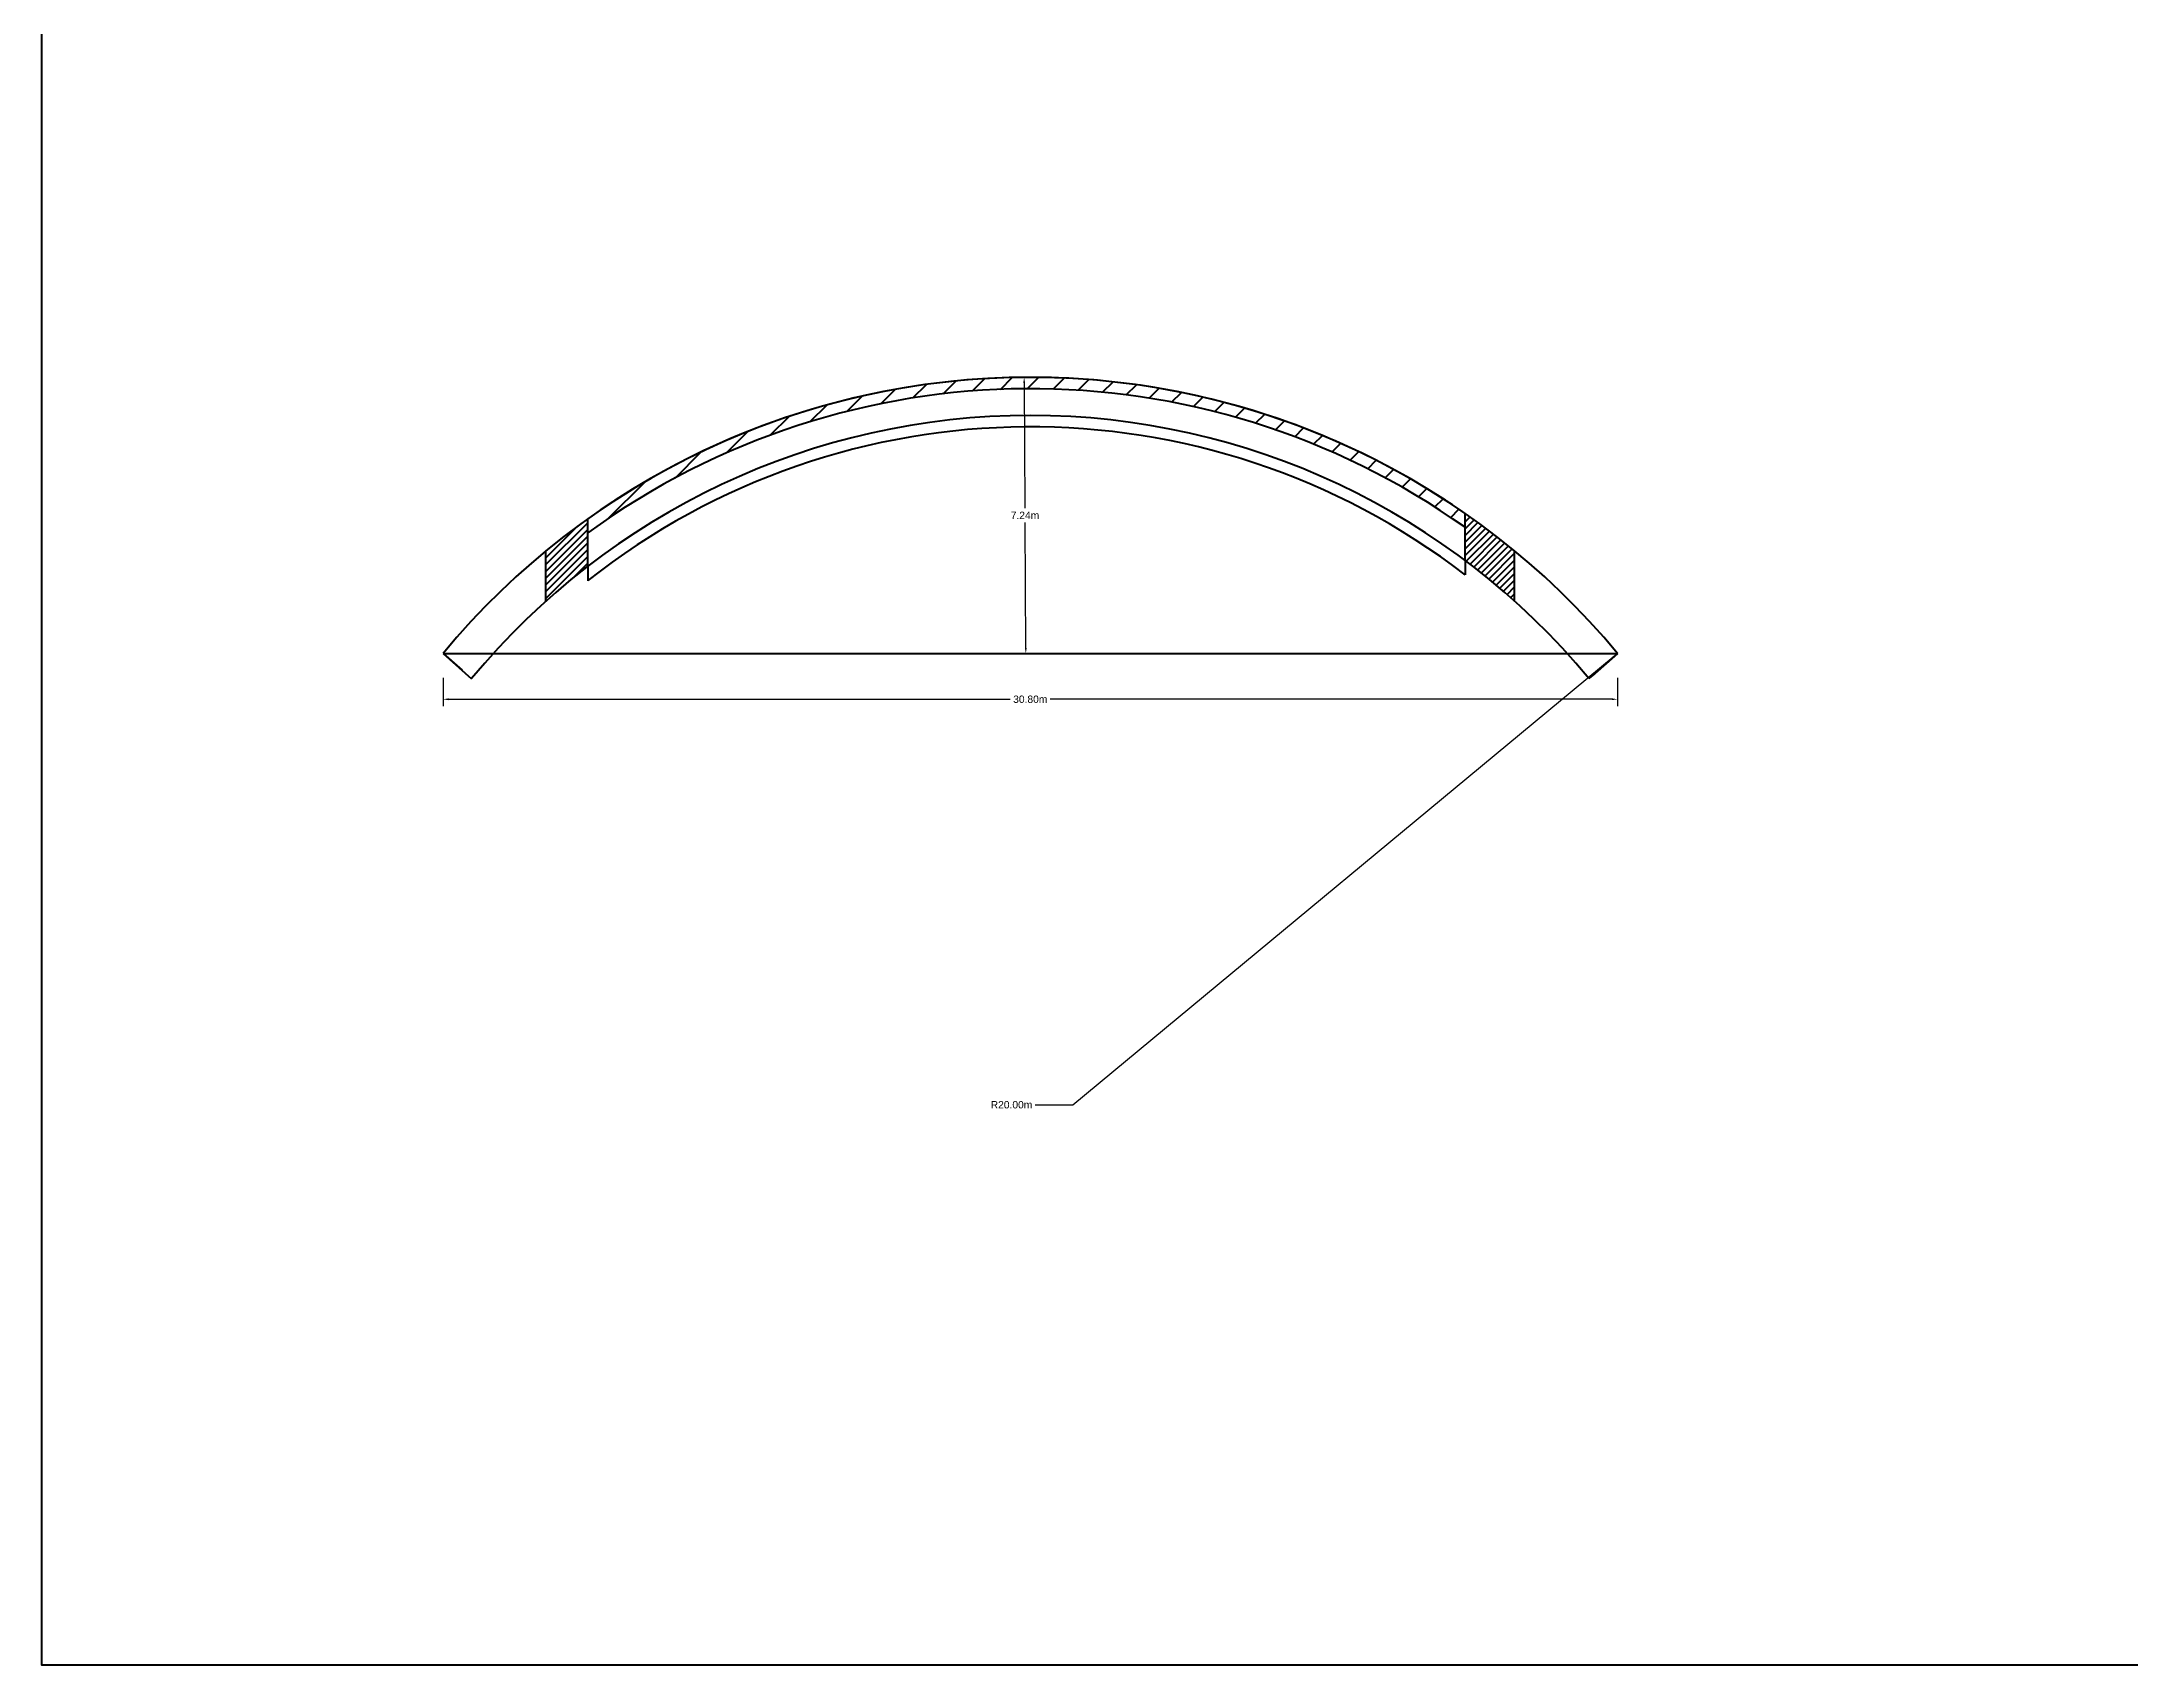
# Model space of a CAD drawing. Header units: metres. Extents: x -2 to 550, y -115 to 198.
# Drawn here: x -2.2 to 52.6, y 47.4 to 90 of the extents above; entities that cross this region are included whole.
import ezdxf

# ---------------------------------------------------------------- set-up
doc = ezdxf.new("R2010")
doc.units = ezdxf.units.M
doc.header["$MEASUREMENT"] = 0
doc.layers.add('ΦΡΑΓΜΑ', color=7, linetype='Continuous')
doc.styles.get("Standard").update_dxf_attribs({"font": 'arial.ttf'})
doc.dimstyles.get("Standard").update_dxf_attribs({"dimtxt": 0.1925, "dimasz": 0.1445, "dimexe": 0.1775, "dimexo": 0.642, "dimgap": 0.09, "dimtad": 0, "dimtih": 1, "dimtoh": 1, "dimrnd": 0.0005, "dimzin": 0, "dimdsep": 46, "dimtxsty": 'Standard', "dimcen": 0.09, "dimadec": 0, "dimazin": 0, "dimtfac": 1, "dimtofl": 0, "dimtmove": 0, "dimatfit": 3, "dimfxl": 1, "dimtolj": 1, "dimtzin": 0, "dimarcsym": 0})

# ---------------------------------------------------------------- blocks, each defined once
blk = doc.blocks.new('*D17')
at = {"layer": 'Defpoints', "color": 0, "lineweight": 100, "transparency": 16777216}
for p in [(23.622, 81.186), (23.627, 73.946), (23.666, 73.947)]:
    blk.add_point(p, dxfattribs=at)
at = {"layer": 'ΦΡΑΓΜΑ', "color": 0, "lineweight": -2, "transparency": 16777216}
for p, q in [((22.98, 81.182), (23.406, 81.185)), ((23.584, 81.042), (23.604, 77.754)), ((23.626, 74.091), (23.606, 77.381)), ((23.024, 73.943), (23.45, 73.945))]:
    blk.add_line(p, q, dxfattribs=at)
at = {"layer": 'ΦΡΑΓΜΑ', "color": 0, "lineweight": 100, "transparency": 16777216}
for points in [[(23.608, 81.042), (23.56, 81.041), (23.583, 81.186)], [(23.651, 74.091), (23.602, 74.091), (23.627, 73.946)]]:
    blk.add_solid(points, dxfattribs=at)
at = {"layer": 'ΦΡΑΓΜΑ', "color": 0, "lineweight": 100, "transparency": 16777216, "insert": (23.605, 77.567), "char_height": 0.1925, "attachment_point": 5}
blk.add_mtext('\\A1;7.24m', dxfattribs=at)
blk = doc.blocks.new('*D18')
at = {"layer": 'Defpoints', "color": 0, "lineweight": 100, "transparency": 16777216}
for p in [(8.344, 73.947), (39.144, 73.947), (39.144, 72.744)]:
    blk.add_point(p, dxfattribs=at)
at = {"layer": 'ΦΡΑΓΜΑ', "color": 0, "lineweight": -2, "transparency": 16777216}
for p, q in [((8.344, 73.305), (8.344, 72.566)), ((39.144, 73.305), (39.144, 72.566)), ((8.489, 72.744), (23.22, 72.744)), ((39, 72.744), (24.268, 72.744))]:
    blk.add_line(p, q, dxfattribs=at)
at = {"layer": 'ΦΡΑΓΜΑ', "color": 0, "lineweight": 100, "transparency": 16777216}
for points in [[(8.489, 72.768), (8.489, 72.72), (8.344, 72.744)], [(39, 72.768), (39, 72.72), (39.144, 72.744)]]:
    blk.add_solid(points, dxfattribs=at)
at = {"layer": 'ΦΡΑΓΜΑ', "color": 0, "lineweight": 100, "transparency": 16777216, "insert": (23.744, 72.744), "char_height": 0.1925, "attachment_point": 5}
blk.add_mtext('\\A1;30.80m', dxfattribs=at)
blk = doc.blocks.new('*D19')
at = {"layer": 'Defpoints', "color": 0, "lineweight": 100, "transparency": 16777216}
for p in [(39.144, 73.947), (23.744, 61.188)]:
    blk.add_point(p, dxfattribs=at)
at = {"layer": 'ΦΡΑΓΜΑ', "color": 0, "lineweight": -2, "transparency": 16777216}
for p, q in [((24.857, 62.11), (39.033, 73.855)), ((23.868, 62.11), (24.857, 62.11))]:
    blk.add_line(p, q, dxfattribs=at)
at = {"layer": 'ΦΡΑΓΜΑ', "color": 0, "lineweight": 100, "transparency": 16777216}
blk.add_solid([(39.018, 73.873), (39.048, 73.836), (39.144, 73.947)], dxfattribs=at)
at = {"layer": 'ΦΡΑΓΜΑ', "color": 0, "lineweight": 100, "transparency": 16777216, "insert": (23.252, 62.11), "char_height": 0.1925, "attachment_point": 5}
blk.add_mtext('\\A1;R20.00m', dxfattribs=at)

msp = doc.modelspace()

# ---------------------------------------------------------------- hatches: boundary and pattern name
at = {"layer": 'Defpoints', "lineweight": 100}
h = msp.add_hatch(dxfattribs=at)
h.set_pattern_fill('ANSI31', color=256, scale=3.9)
h.paths.add_polyline_path([(12.144, 77.479), (12.144, 77.109, -0.322182), (35.144, 77.253), (35.144, 77.619, 0.316292)])
h = msp.add_hatch(dxfattribs=at)
h.set_pattern_fill('ANSI31', color=256)
h.paths.add_polyline_path([(36.444, 76.636, 0.020381), (35.144, 77.619), (35.144, 76.387, -0.022149), (36.444, 75.319)])
h.paths.add_polyline_path([(12.144, 77.479, 0.017324), (11.044, 76.636), (11.044, 75.319, -0.018842), (12.144, 76.235)])

# ---------------------------------------------------------------- linework, layer by layer
msp.add_lwpolyline([(-2.178, 187.432), (117.534, 187.432), (117.534, 47.414), (-2.178, 47.414)], close=True, dxfattribs=at)
at = {"layer": 'ΦΡΑΓΜΑ', "lineweight": 100}
for points in [[(12.144, 76.235), (12.144, 77.479)], [(35.144, 76.387), (35.144, 77.619)], [(11.044, 75.319), (11.044, 76.636)], [(12.144, 76.235), (12.144, 75.854)], [(35.144, 76.387), (35.144, 76.01)], [(36.444, 75.319), (36.444, 76.636)], [(8.344, 73.947), (8.843, 73.505)], [(8.344, 73.947), (9.093, 73.284)], [(39.144, 73.947), (38.395, 73.284)], [(39.144, 73.947), (38.482, 73.361)]]:
    msp.add_lwpolyline(points, dxfattribs=at)
at = {"layer": 'ΦΡΑΓΜΑ', "lineweight": 100, "transparency": 33554546}
msp.add_lwpolyline([(8.344, 73.947), (39.144, 73.947)], dxfattribs=at)
at = {"layer": 'ΦΡΑΓΜΑ', "lineweight": 100}
for centre, radius, start, end in [((23.744, 61.188), 19.998, 39.6408, 140.3592), ((23.744, 61.188), 19.998, 55.2467, 125.4537), ((23.744, 61.187), 19.7, 54.6422, 126.0742), ((23.744, 61.187), 19, 39.5465, 140.4535), ((23.744, 61.187), 18.7, 52.4376, 128.3396)]:
    msp.add_arc(centre, radius, start, end, dxfattribs=at)

# ---------------------------------------------------------------- dimensions: what is measured, and where the dimension line sits
dim = msp.add_linear_dim(base=(23.627, 73.946), p1=(23.622, 81.186), p2=(23.666, 73.947), angle=270.3502, dimstyle='Standard', override={"dimpost": 'm'}, dxfattribs=at)
dim.commit()
dim.dimension.update_dxf_attribs({"geometry": '*D17', "text_midpoint": (23.605, 77.567), "dimtype": 161})
dim = msp.add_linear_dim(base=(39.144, 72.744), p1=(8.344, 73.947), p2=(39.144, 73.947), dimstyle='Standard', override={"dimpost": 'm'}, dxfattribs=at)
dim.commit()
dim.dimension.update_dxf_attribs({"geometry": '*D18', "text_midpoint": (23.744, 72.744)})
dim = msp.add_radius_dim(center=(23.744, 61.188), mpoint=(39.144, 73.947), dimstyle='Standard', override={"dimpost": 'm'}, dxfattribs=at)
dim.commit()
dim.dimension.update_dxf_attribs({"geometry": '*D19', "text_midpoint": (23.252, 62.11), "dimtype": 164})

doc.saveas('drawing.dxf')
